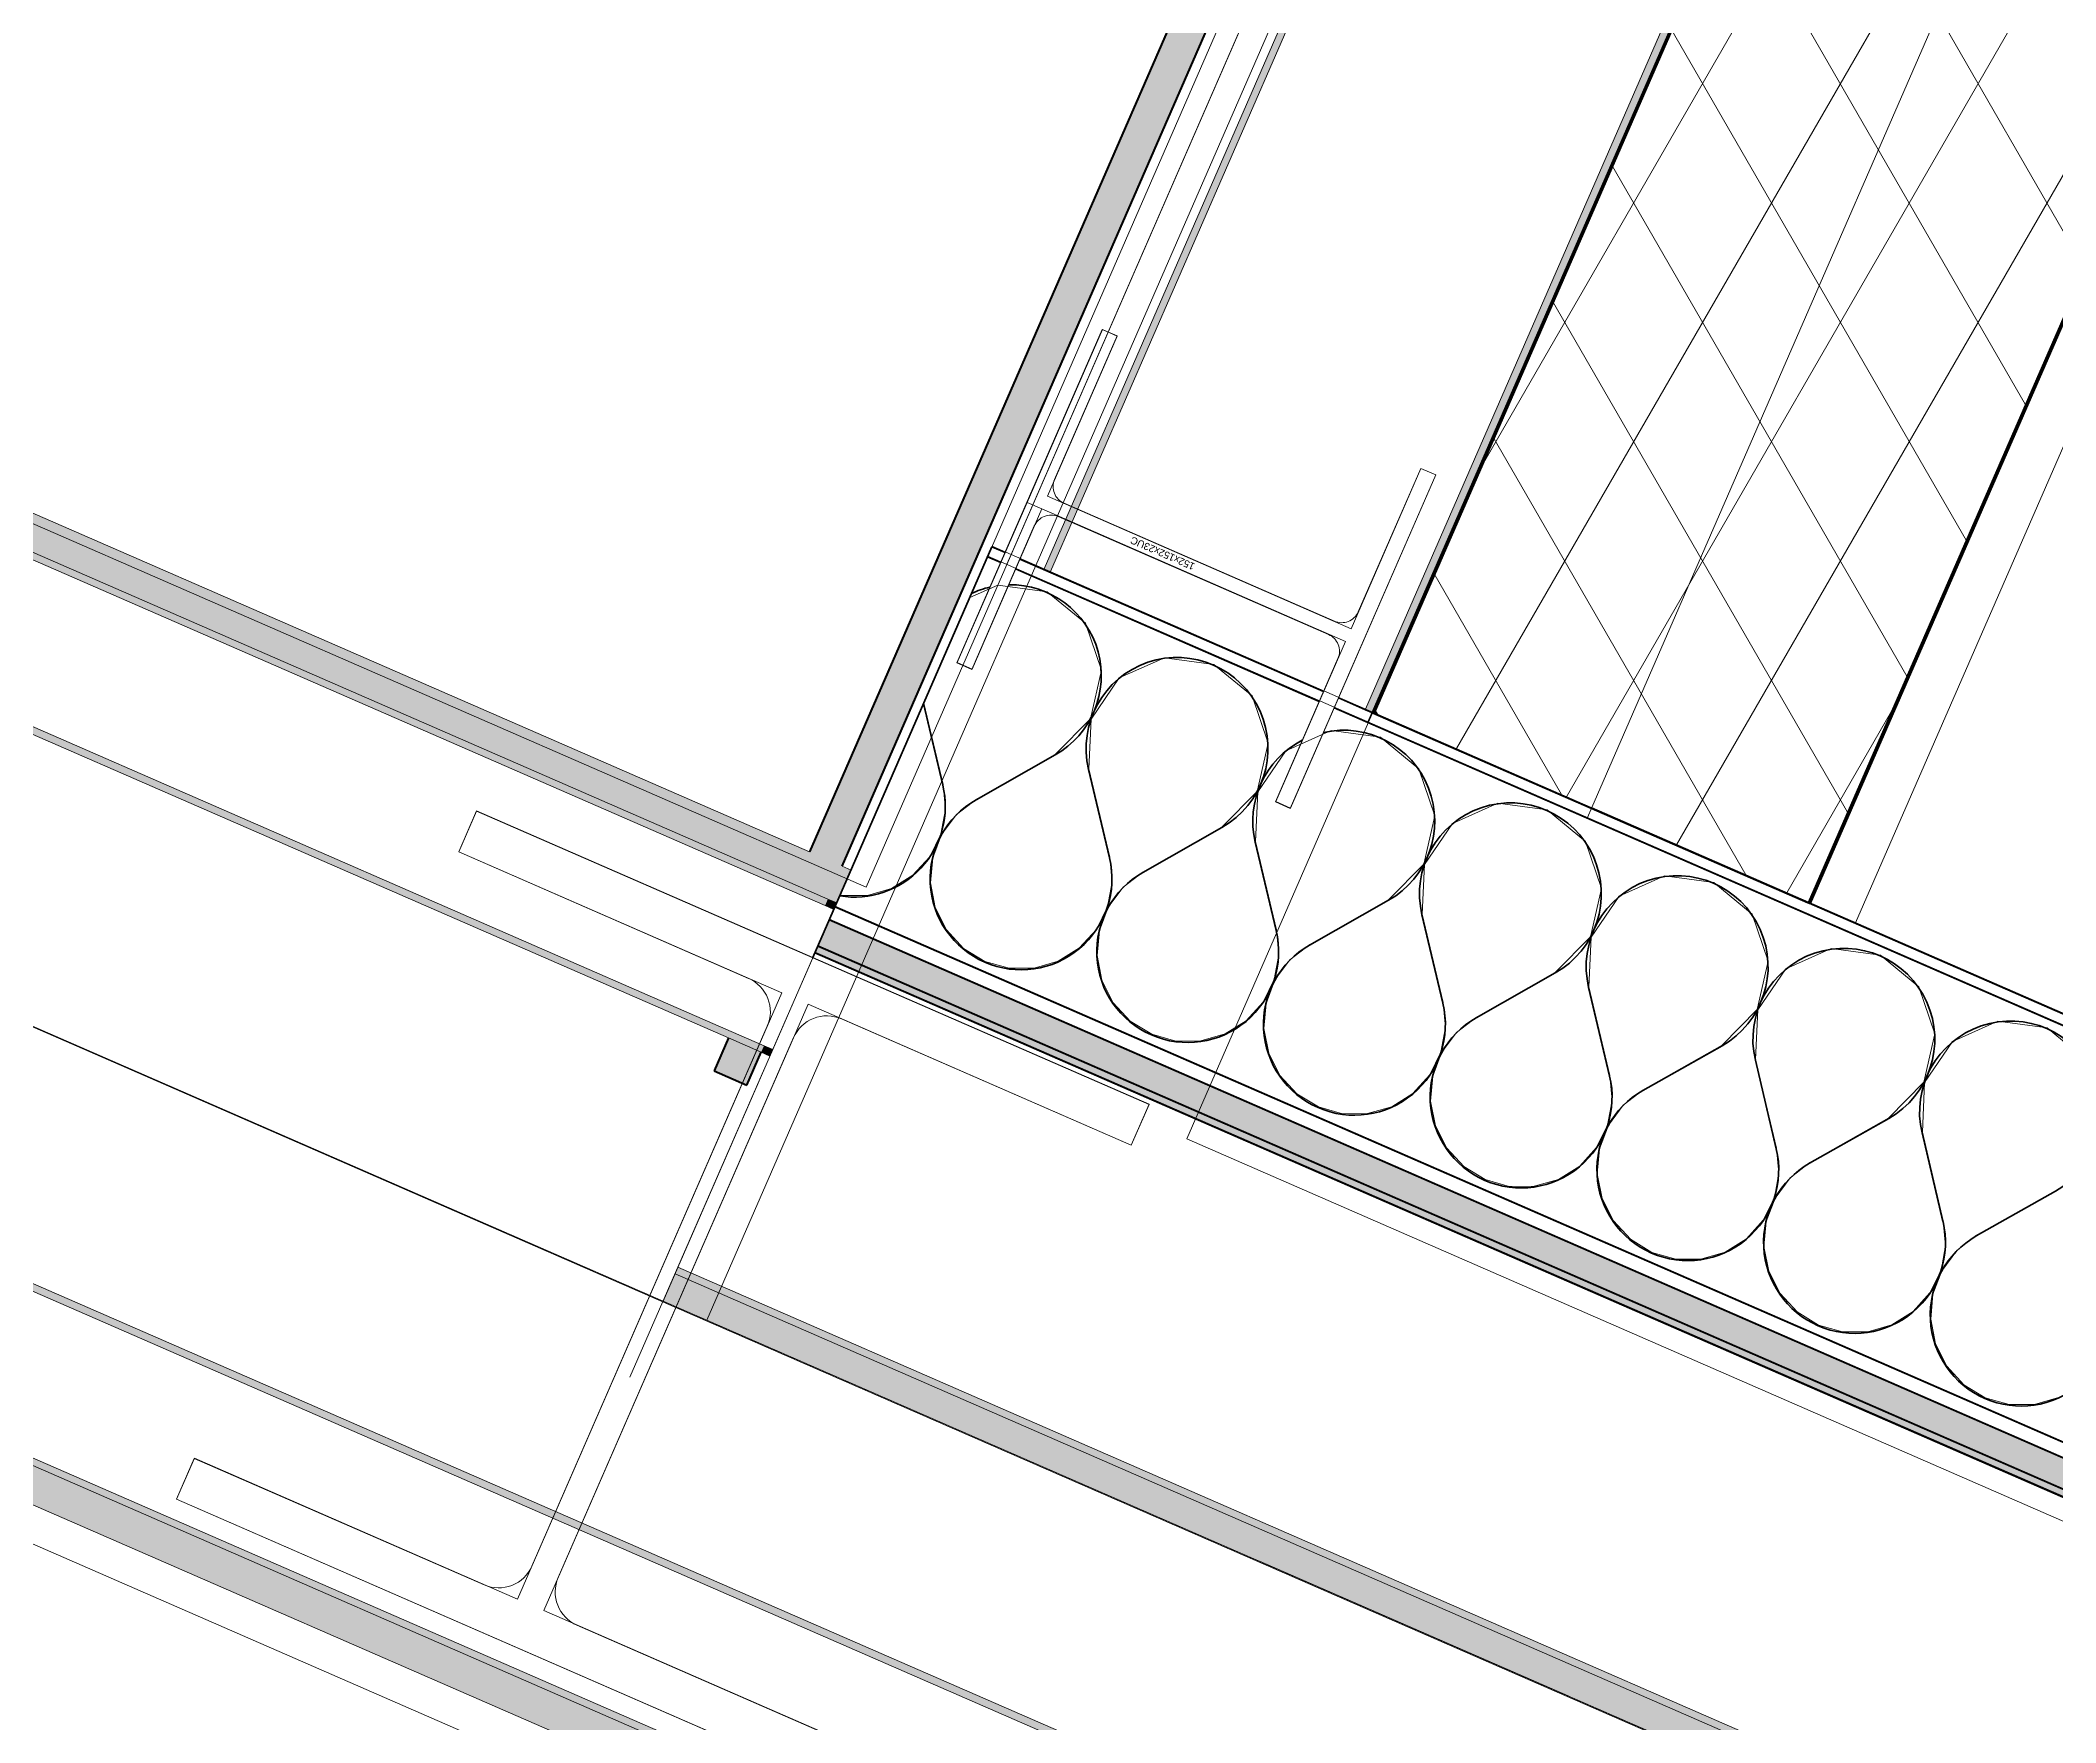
# Model space of a CAD drawing. Header units: millimetres. Extents: x -50172 to 90294, y -80883 to 956680.
# Drawn here: x 1584 to 2429, y -23037 to -22332 of the extents above; entities that cross this region are included whole.
import ezdxf
from ezdxf.enums import TextEntityAlignment as Align

# ---------------------------------------------------------------- set-up
doc = ezdxf.new("R2010")
doc.units = ezdxf.units.MM
doc.header["$MEASUREMENT"] = 0
for name, pattern in [('CENTER', [15658.185617, 9786.366011, -1957.273202, 1957.273202, -1957.273202]), ('Dot & Dashed', [670.277762, 352.777767, -176.388884, 0, -141.111112]), ('Double Dashed', [1093.611073, 529.166651, -211.666656, 141.111112, -211.666656])]:
    doc.linetypes.add(name, pattern=pattern)
for name, color, linetype, lineweight in [('0_Pen_No__1', 7, 'Continuous', 13), ('0_Pen_No__4', 7, 'Continuous', 20), ('A-25-M_Wall_Int_Pen_No__1', 7, 'Continuous', 13), ('COLUMN.IFC Import_Pen_No__2', 8, 'Continuous', 15), ('New_A-20-M_Floor_Slab_Pen_No__89', 8, 'Continuous', 20), ('New_A-20-M_Roof_Pen_No__93', 8, 'Continuous', 13), ('New_A-25-M_Curtain_Wall_Pen_No__90', 8, 'Continuous', 20), ('New_A-25-M_Wall_Ext_Pen_No__1', 7, 'Continuous', 13), ('New_A-25-M_Wall_Ext_Pen_No__87', 8, 'Continuous', 20), ('New_A-25-M_Wall_Int_Pen_No__1', 7, 'Continuous', 13), ('New_ArchiCAD Zone Stamps_Pen_No__9', 7, 'Continuous', 13)]:
    doc.layers.add(name, color=color, linetype=linetype, lineweight=lineweight)
for name, color, linetype, lineweight, true_color in [('0_Pen_No__40', 7, 'Continuous', 35, 0x2a2a2a), ('A-25-M_Wall_Int_Pen_No__107', 7, 'Continuous', 15, 0xa6a6a6), ('A-25-M_Wall_Int_Pen_No__27', 7, 'Continuous', 50, 0x2a2a2a), ('New_A-15-MG_Structural_Grid_Phase_2_Pen_No__222', 7, 'Continuous', 13, 0x65af33), ('New_A-25-M_Curtain_Wall_Pen_No__69', 7, 'Continuous', 20, 0x606060), ('New_A-25-M_Wall_Ext_Pen_No__107', 7, 'Continuous', 15, 0xa6a6a6), ('New_A-25-M_Wall_Int_Pen_No__107', 7, 'Continuous', 15, 0xa6a6a6), ('New_A-35-M_FFE-Zone_Pen_No__74', 7, 'Continuous', 20, 0x606060)]:
    doc.layers.add(name, color=color, linetype=linetype, lineweight=lineweight, true_color=true_color)
for name, color, linetype in [('A-25-M_Wall_Int', 7, 'Continuous'), ('COLUMN.IFC Import', 7, 'Continuous'), ('New_A-15-MG_Structural_Grid_Phase_2', 7, 'Continuous'), ('New_A-20-M_Floor_Slab', 7, 'Continuous'), ('New_A-20-M_Roof', 7, 'Continuous'), ('New_A-25-M_Curtain_Wall', 7, 'Continuous'), ('New_A-25-M_Wall_Ext', 7, 'Continuous'), ('New_A-25-M_Wall_Int', 7, 'Continuous'), ('New_A-35-M_FFE-Zone', 7, 'Continuous')]:
    doc.layers.add(name, color=color, linetype=linetype)
doc.styles.add('GENERATED_STYLE_2', font='')
doc.styles.add('GENERATED_STYLE_3', font='')
doc.styles.add('GENERATED_STYLE_4', font='')
doc.styles.get('GENERATED_STYLE_2').set_extended_font_data('Arial', bold=True)
doc.styles.get('GENERATED_STYLE_3').set_extended_font_data('Arial')
doc.styles.get('GENERATED_STYLE_4').set_extended_font_data('Swis721 BT')
pattern_1 = [(0, (0, 0), (0, 173.2051), [0, -100]), (0, (50, 86.6), (0, 173.2051), [0, -100])]

# ---------------------------------------------------------------- blocks, each defined once
blk = doc.blocks.new('Wall_2_1', base_point=(10092.6, -4631.3))
at = {"layer": 'New_A-25-M_Wall_Ext_Pen_No__87', "linetype": 'Continuous', "flags": 128}
for points in [[(10000.93, -4591.33), (2142.47, -22613.27)], [(2234.14, -22653.24), (10092.6, -4631.3)]]:
    blk.add_lwpolyline(points, dxfattribs=at)
blk = doc.blocks.new('Wall_4_1', base_point=(9982.59, -4632.6))
at = {"layer": 'New_A-25-M_Wall_Ext_Pen_No__87', "linetype": 'Continuous', "flags": 128}
for points in [[(4714.53, -16301.13), (1990.94, -22547.19)], [(2142.18, -22613.14), (4865.77, -16367.08)]]:
    blk.add_lwpolyline(points, dxfattribs=at)
blk = doc.blocks.new('store_INB 2103_18_1', base_point=(-1191.75, -26291.2))
at = {"layer": 'New_A-35-M_FFE-Zone_Pen_No__74', "linetype": 'Continuous'}
blk.add_line((2208.05, -23235.05), (-728.47, -21954.58), dxfattribs=at)
at = {"layer": 'New_ArchiCAD Zone Stamps_Pen_No__9'}
for tag, height, style, p in [('ROOM_NAME', 250, 'GENERATED_STYLE_2', (-1439.89, -24986.55)), ('zoneNameLine2', 250, 'GENERATED_STYLE_2', (-1628.32, -25418.68)), ('ROOM_NUMBER', 200, 'GENERATED_STYLE_3', (-1816.75, -25839.38)), ('measuredAreaCode', 200, 'GENERATED_STYLE_3', (-1973.77, -26199.5)), ('DUMMY_649', 200, 'GENERATED_STYLE_3', (-1666.37, -26333.54)), ('DUMMY_650', 200, 'GENERATED_STYLE_3', (-1177.03, -26546.92)), ('DUMMY_651', 133.33, 'GENERATED_STYLE_3', (-897.74, -26653.46))]:
    blk.add_attdef(tag, text='', height=height, rotation=336.44041, dxfattribs=dict(at, style=style)).set_placement(p, align=Align.TOP_LEFT)
blk = doc.blocks.new('Single Office_INB 2105_31_1', base_point=(711.07, -21058.46))
at = {"layer": 'New_A-35-M_FFE-Zone_Pen_No__74', "linetype": 'Continuous'}
for p, q in [((1930.18, -22686.52), (2836.08, -20609.01)), ((-1826.85, -21048.27), (1930.18, -22686.52))]:
    blk.add_line(p, q, dxfattribs=at)
at = {"layer": 'New_ArchiCAD Zone Stamps_Pen_No__9'}
for tag, height, style, p in [('ROOM_NAME', 250, 'GENERATED_STYLE_2', (-225.74, -19453.51)), ('zoneNameLine2', 250, 'GENERATED_STYLE_2', (-414.17, -19885.64)), ('ROOM_NUMBER', 200, 'GENERATED_STYLE_3', (-602.6, -20306.35)), ('measuredAreaCode', 200, 'GENERATED_STYLE_3', (-759.63, -20666.46)), ('DUMMY_649', 200, 'GENERATED_STYLE_3', (-452.22, -20800.5)), ('DUMMY_650', 200, 'GENERATED_STYLE_3', (-102.71, -20952.9)), ('DUMMY_651', 133.33, 'GENERATED_STYLE_3', (176.58, -21059.45))]:
    blk.add_attdef(tag, text='', height=height, rotation=336.44041, dxfattribs=dict(at, style=style)).set_placement(p, align=Align.TOP_LEFT)
blk = doc.blocks.new('Slab_4_1', base_point=(-34879.65, -33019.01))
at = {"layer": 'New_A-20-M_Floor_Slab_Pen_No__89', "linetype": 'Continuous', "flags": 128}
blk.add_lwpolyline([(10933.09, -26822.78), (1863.41, -22867.95), (9871.66, -4502.51), (4224.74, -2040.17), (4132.95, -2000.14), (2145.42, -6558.18), (-3141.98, -4252.62), (-10743.58, -11326.43), (-11126.43, -10915.01), (-34879.65, -33019.01)], dxfattribs=at)
blk = doc.blocks.new('Slab_14_1', base_point=(10933.09, -26822.78))
at = {"layer": 'New_A-20-M_Floor_Slab_Pen_No__89', "linetype": 'Continuous', "flags": 128}
blk.add_lwpolyline([(10933.09, -26822.78), (1863.41, -22867.95), (9871.66, -4502.51), (18941.33, -8457.33)], close=True, dxfattribs=at)
blk = doc.blocks.new('*X429')
at = {"layer": 'New_A-25-M_Wall_Ext_Pen_No__107', "linetype": 'Continuous'}
for p, q in [((1985.31, -22560.01), (1973.6, -22565.22)), ((2005.94, -22562.8), (1985.31, -22560.01)), ((2022.02, -22576.02), (2005.94, -22562.8)), ((2028.76, -22595.72), (2022.02, -22576.02)), ((2024.12, -22616.02), (2028.76, -22595.72)), ((2055.15, -22590.46), (2036.13, -22598.93)), ((2075.78, -22593.25), (2055.15, -22590.46)), ((2091.86, -22606.47), (2075.78, -22593.25)), ((2036.13, -22598.93), (2024.41, -22616.14)), ((1954.33, -22609.41), (1962.41, -22643.56)), ((2098.6, -22626.17), (2091.86, -22606.47)), ((2009.51, -22630.85), (2024.12, -22616.02)), ((2024.41, -22616.14), (2023.48, -22636.94)), ((2124.99, -22620.91), (2105.97, -22629.39)), ((2145.62, -22623.7), (2124.99, -22620.91)), ((2093.96, -22646.47), (2098.6, -22626.17)), ((2105.97, -22629.39), (2094.25, -22646.59)), ((2161.7, -22636.92), (2145.62, -22623.7)), ((2009.51, -22630.85), (1976.38, -22649.65)), ((2023.48, -22636.94), (2032.25, -22674.01)), ((2168.44, -22656.63), (2161.7, -22636.92)), ((1963.4, -22654.02), (1962.41, -22643.56)), ((2079.35, -22661.3), (2093.96, -22646.47)), ((1961.49, -22664.36), (1963.4, -22654.02)), ((1976.38, -22649.65), (1968.04, -22656.05)), ((2094.25, -22646.59), (2093.32, -22667.39)), ((2194.83, -22651.37), (2175.81, -22659.84)), ((2215.46, -22654.16), (2194.83, -22651.37)), ((2231.54, -22667.38), (2215.46, -22654.16)), ((1968.04, -22656.05), (1961.77, -22664.48)), ((2079.35, -22661.3), (2046.22, -22680.1)), ((2163.8, -22676.92), (2168.44, -22656.63)), ((2175.81, -22659.84), (2164.09, -22677.05)), ((1956.82, -22673.78), (1961.49, -22664.36)), ((1961.77, -22664.48), (1958.04, -22674.31)), ((2093.32, -22667.39), (2102.09, -22704.47)), ((2238.27, -22687.08), (2231.54, -22667.38)), ((1949.76, -22681.56), (1956.82, -22673.78)), ((1958.04, -22674.31), (1957.14, -22684.78)), ((2033.24, -22684.48), (2032.25, -22674.01)), ((2046.22, -22680.1), (2037.88, -22686.5)), ((2149.19, -22691.76), (2163.8, -22676.92)), ((2164.09, -22677.05), (2163.16, -22697.85)), ((1930.75, -22690.04), (1940.84, -22687.13)), ((1940.84, -22687.13), (1949.76, -22681.56)), ((1957.14, -22684.78), (1959.13, -22695.1)), ((2031.33, -22694.81), (2033.24, -22684.48)), ((2037.88, -22686.5), (2031.61, -22694.93)), ((2233.64, -22707.38), (2238.27, -22687.08)), ((2264.67, -22681.82), (2245.65, -22690.29)), ((2285.3, -22684.61), (2264.67, -22681.82)), ((2301.38, -22697.83), (2285.3, -22684.61)), ((1919.27, -22689.81), (1920.23, -22690.08)), ((1920.23, -22690.08), (1930.75, -22690.04)), ((1959.13, -22695.1), (1963.87, -22704.48)), ((2026.66, -22704.23), (2031.33, -22694.81)), ((2031.61, -22694.93), (2027.88, -22704.76)), ((2149.19, -22691.76), (2116.06, -22710.56)), ((2245.65, -22690.29), (2233.93, -22707.5)), ((1963.87, -22704.48), (1970.99, -22712.21)), ((2019.6, -22712.02), (2026.66, -22704.23)), ((2027.88, -22704.76), (2026.98, -22715.23)), ((2103.08, -22714.93), (2102.09, -22704.47)), ((2163.16, -22697.85), (2171.93, -22734.92)), ((2308.11, -22717.53), (2301.38, -22697.83)), ((1970.99, -22712.21), (1979.95, -22717.7)), ((2010.68, -22717.58), (2019.6, -22712.02)), ((2116.06, -22710.56), (2107.72, -22716.95)), ((2219.03, -22722.21), (2233.64, -22707.38)), ((2233.93, -22707.5), (2233, -22728.3)), ((2334.51, -22712.27), (2315.49, -22720.75)), ((2355.14, -22715.06), (2334.51, -22712.27)), ((1979.95, -22717.7), (1990.07, -22720.53)), ((1990.07, -22720.53), (2000.59, -22720.49)), ((2000.59, -22720.49), (2010.68, -22717.58)), ((2026.98, -22715.23), (2028.97, -22725.55)), ((2101.16, -22725.27), (2103.08, -22714.93)), ((2107.72, -22716.95), (2101.45, -22725.39)), ((2219.03, -22722.21), (2185.9, -22741.01)), ((2303.48, -22737.83), (2308.11, -22717.53)), ((2315.49, -22720.75), (2303.76, -22737.95)), ((2371.22, -22728.28), (2355.14, -22715.06)), ((2028.97, -22725.55), (2033.71, -22734.94)), ((2096.5, -22734.68), (2101.16, -22725.27)), ((2101.45, -22725.39), (2097.72, -22735.21)), ((2233, -22728.3), (2241.77, -22765.37)), ((2377.95, -22747.99), (2371.22, -22728.28)), ((2033.71, -22734.94), (2040.83, -22742.67)), ((2089.44, -22742.47), (2096.5, -22734.68)), ((2097.72, -22735.21), (2096.82, -22745.69)), ((2172.92, -22745.38), (2171.93, -22734.92)), ((2288.87, -22752.66), (2303.48, -22737.83)), ((2303.76, -22737.95), (2302.84, -22758.75)), ((2040.83, -22742.67), (2049.79, -22748.16)), ((2080.52, -22748.03), (2089.44, -22742.47)), ((2096.82, -22745.69), (2098.81, -22756.01)), ((2171, -22755.72), (2172.92, -22745.38)), ((2177.56, -22747.41), (2171.29, -22755.84)), ((2185.9, -22741.01), (2177.56, -22747.41)), ((2404.34, -22742.73), (2385.33, -22751.2)), ((2424.98, -22745.52), (2404.34, -22742.73)), ((2441.06, -22758.74), (2424.98, -22745.52)), ((2049.79, -22748.16), (2059.91, -22750.99)), ((2059.91, -22750.99), (2070.42, -22750.95)), ((2070.42, -22750.95), (2080.52, -22748.03)), ((2098.81, -22756.01), (2103.55, -22765.39)), ((2166.34, -22765.14), (2171, -22755.72)), ((2171.29, -22755.84), (2167.56, -22765.67)), ((2288.87, -22752.66), (2255.74, -22771.46)), ((2373.32, -22768.28), (2377.95, -22747.99)), ((2385.33, -22751.2), (2373.6, -22768.41)), ((2302.84, -22758.75), (2311.61, -22795.83)), ((2103.55, -22765.39), (2110.67, -22773.12)), ((2110.67, -22773.12), (2119.63, -22778.61)), ((2150.36, -22778.49), (2159.28, -22772.93)), ((2159.28, -22772.93), (2166.34, -22765.14)), ((2167.56, -22765.67), (2166.66, -22776.14)), ((2242.76, -22775.84), (2241.77, -22765.37)), ((2255.74, -22771.46), (2247.4, -22777.86)), ((2358.71, -22783.12), (2373.32, -22768.28)), ((2373.6, -22768.41), (2372.68, -22789.21)), ((2119.63, -22778.61), (2129.75, -22781.44)), ((2129.75, -22781.44), (2140.26, -22781.4)), ((2140.26, -22781.4), (2150.36, -22778.49)), ((2166.66, -22776.14), (2168.65, -22786.46)), ((2240.84, -22786.17), (2242.76, -22775.84)), ((2247.4, -22777.86), (2241.13, -22786.3)), ((2168.65, -22786.46), (2173.39, -22795.84)), ((2236.18, -22795.59), (2240.84, -22786.17)), ((2241.13, -22786.3), (2237.4, -22796.12)), ((2358.71, -22783.12), (2325.58, -22801.92)), ((2372.68, -22789.21), (2381.45, -22826.28)), ((2173.39, -22795.84), (2180.51, -22803.57)), ((2229.12, -22803.38), (2236.18, -22795.59)), ((2237.4, -22796.12), (2236.49, -22806.59)), ((2312.6, -22806.29), (2311.61, -22795.83)), ((2180.51, -22803.57), (2189.47, -22809.06)), ((2220.2, -22808.94), (2229.12, -22803.38)), ((2236.49, -22806.59), (2238.49, -22816.91)), ((2310.68, -22816.63), (2312.6, -22806.29)), ((2325.58, -22801.92), (2317.24, -22808.32)), ((2189.47, -22809.06), (2199.59, -22811.89)), ((2199.59, -22811.89), (2210.1, -22811.85)), ((2210.1, -22811.85), (2220.2, -22808.94)), ((2317.24, -22808.32), (2310.97, -22816.75)), ((2428.55, -22813.57), (2395.42, -22832.37)), ((2238.49, -22816.91), (2243.23, -22826.3)), ((2306.02, -22826.05), (2310.68, -22816.63)), ((2310.97, -22816.75), (2307.24, -22826.58)), ((2243.23, -22826.3), (2250.35, -22834.03)), ((2298.96, -22833.83), (2306.02, -22826.05)), ((2307.24, -22826.58), (2306.33, -22837.05)), ((2382.43, -22836.74), (2381.45, -22826.28)), ((2250.35, -22834.03), (2259.31, -22839.52)), ((2259.31, -22839.52), (2269.43, -22842.35)), ((2279.94, -22842.31), (2290.04, -22839.39)), ((2290.04, -22839.39), (2298.96, -22833.83)), ((2306.33, -22837.05), (2308.33, -22847.37)), ((2380.52, -22847.08), (2382.43, -22836.74)), ((2387.08, -22838.77), (2380.81, -22847.2)), ((2395.42, -22832.37), (2387.08, -22838.77)), ((2269.43, -22842.35), (2279.94, -22842.31)), ((2308.33, -22847.37), (2313.07, -22856.75)), ((2375.86, -22856.5), (2380.52, -22847.08)), ((2380.81, -22847.2), (2377.08, -22857.03)), ((2313.07, -22856.75), (2320.19, -22864.48)), ((2368.8, -22864.29), (2375.86, -22856.5)), ((2377.08, -22857.03), (2376.17, -22867.5)), ((2320.19, -22864.48), (2329.15, -22869.97)), ((2359.88, -22869.85), (2368.8, -22864.29)), ((2329.15, -22869.97), (2339.27, -22872.8)), ((2339.27, -22872.8), (2349.78, -22872.76)), ((2349.78, -22872.76), (2359.88, -22869.85)), ((2376.17, -22867.5), (2378.17, -22877.82)), ((2378.17, -22877.82), (2382.91, -22887.2)), ((2382.91, -22887.2), (2390.03, -22894.93)), ((2390.03, -22894.93), (2398.99, -22900.42)), ((2398.99, -22900.42), (2409.11, -22903.26)), ((2409.11, -22903.26), (2419.62, -22903.21)), ((2419.62, -22903.21), (2429.72, -22900.3))]:
    blk.add_line(p, q, dxfattribs=at)
blk = doc.blocks.new('Wall_104_1', base_point=(11177.48, -26929.35))
at = {"layer": 'New_A-25-M_Wall_Ext_Pen_No__107', "linetype": 'Continuous'}
h = blk.add_hatch(dxfattribs=at)
h.set_pattern_fill('Plaster_0001', color=256, style=0, pattern_type=2)
h.set_pattern_definition(pattern_1)
h.paths.add_polyline_path([(1990.94, -22547.19), (1982.98, -22543.72), (1981.18, -22547.84), (1989.14, -22551.31)])
h = blk.add_hatch(dxfattribs=at)
h.set_pattern_fill('Plaster_0001', color=256, style=0, pattern_type=2)
h.set_pattern_definition(pattern_1)
h.paths.add_polyline_path([(2140.38, -22617.26), (2140.68, -22617.39), (2142.47, -22613.27), (2142.18, -22613.14)])
h = blk.add_hatch(dxfattribs=at)
h.set_pattern_fill('Plaster_0001', color=256, style=0, pattern_type=2)
h.set_pattern_definition(pattern_1)
h.paths.add_polyline_path([(2232.34, -22657.36), (3345.45, -23142.73), (3347.25, -23138.61), (2234.14, -22653.24)])
for points in [[(3279.1, -23294.9), (1914.83, -22700.01), (1910.03, -22711.01), (3274.31, -23305.9)], [(1845.08, -22859.96), (3209.36, -23454.85), (3214.35, -23443.39), (1850.08, -22848.5)]]:
    blk.add_hatch(color=256, dxfattribs=at).paths.add_polyline_path(points)
at = {"layer": 'New_A-25-M_Wall_Ext_Pen_No__107', "linetype": 'Continuous', "lineweight": 0, "true_color": 0x535353}
for points in [[(3274.31, -23305.9), (1910.03, -22711.01), (1908.83, -22713.76), (3273.11, -23308.65)], [(3215.55, -23440.64), (1851.27, -22845.75), (1850.08, -22848.5), (3214.35, -23443.39)]]:
    blk.add_hatch(color=251, dxfattribs=at).paths.add_polyline_path(points)
at = {"layer": 'New_A-25-M_Wall_Ext_Pen_No__1', "linetype": 'Continuous'}
for p, q in [((3345.45, -23142.73), (1981.18, -22547.84)), ((3281.5, -23289.4), (1917.23, -22694.51)), ((3279.1, -23294.9), (1914.83, -22700.01)), ((3273.11, -23308.65), (1908.83, -22713.76)), ((3274.31, -23305.9), (1910.03, -22711.01)), ((1850.08, -22848.5), (3214.35, -23443.39)), ((3215.55, -23440.64), (1851.27, -22845.75))]:
    blk.add_line(p, q, dxfattribs=at)
at = {"layer": 'New_A-25-M_Wall_Ext_Pen_No__1', "linetype": 'Continuous', "flags": 128}
for points in [[(1982.98, -22543.72), (1845.08, -22859.96)], [(1990.94, -22547.19), (1982.98, -22543.72)], [(2142.47, -22613.27), (2142.18, -22613.14)], [(3347.25, -23138.61), (2234.14, -22653.24)], [(1845.08, -22859.96), (3209.36, -23454.85)]]:
    blk.add_lwpolyline(points, dxfattribs=at)
at = {"layer": 'New_A-25-M_Wall_Ext_Pen_No__87', "linetype": 'Continuous'}
for p, q in [((1990.94, -22547.19), (1989.14, -22551.31)), ((2140.38, -22617.26), (2142.18, -22613.14)), ((2142.47, -22613.27), (2140.68, -22617.39)), ((2232.34, -22657.36), (2234.14, -22653.24))]:
    blk.add_line(p, q, dxfattribs=at)
at = {"layer": 'New_A-25-M_Wall_Ext', "color": 250, "lineweight": 50, "true_color": 0x2a2a2a}
blk.add_blockref('*X429', (0, 0), dxfattribs=at)
blk = doc.blocks.new('Wall_120_1', base_point=(1889.85, -22757.3))
at = {"layer": 'New_A-25-M_Wall_Int_Pen_No__107', "linetype": 'Continuous'}
for points in [[(1906.4, -22671.79), (-570.75, -21591.62), (-576.75, -21605.37), (1900.4, -22685.53)], [(1923.82, -22679.38), (1920.15, -22677.78), (1914.15, -22691.53), (1917.83, -22693.13)]]:
    blk.add_hatch(color=256, dxfattribs=at).paths.add_polyline_path(points)
at = {"layer": 'New_A-25-M_Wall_Int_Pen_No__107', "linetype": 'Continuous', "lineweight": 0, "true_color": 0x535353}
for points in [[(1900.4, -22685.53), (-576.75, -21605.37), (-577.95, -21608.12), (1899.21, -22688.28)], [(1873.62, -22746.95), (-603.53, -21666.79), (-604.73, -21669.54), (1872.43, -22749.7)], [(1917.83, -22693.13), (1914.15, -22691.53), (1912.96, -22694.28), (1916.63, -22695.88)], [(1891.05, -22754.55), (1887.37, -22752.95), (1886.17, -22755.7), (1889.85, -22757.3)]]:
    blk.add_hatch(color=251, dxfattribs=at).paths.add_polyline_path(points)
at = {"layer": 'New_A-25-M_Wall_Int_Pen_No__1', "linetype": 'Continuous'}
for p, q in [((1900.4, -22685.53), (-576.75, -21605.37)), ((1899.21, -22688.28), (-577.95, -21608.12)), ((1873.62, -22746.95), (-603.53, -21666.79)), ((1916.63, -22695.88), (1912.96, -22694.28)), ((1917.83, -22693.13), (1914.15, -22691.53)), ((1891.05, -22754.55), (1887.37, -22752.95))]:
    blk.add_line(p, q, dxfattribs=at)
at = {"layer": 'New_A-25-M_Wall_Int_Pen_No__1', "linetype": 'Continuous', "flags": 128}
for points in [[(1906.4, -22671.79), (-570.75, -21591.62)], [(-604.73, -21669.54), (1872.43, -22749.7)], [(1889.85, -22757.3), (1923.82, -22679.38)], [(1923.82, -22679.38), (1920.15, -22677.78)], [(1886.17, -22755.7), (1889.85, -22757.3)]]:
    blk.add_lwpolyline(points, dxfattribs=at)
blk = doc.blocks.new('Wall_239_1', base_point=(10165.92, -4712.54))
at = {"layer": 'New_A-25-M_Wall_Ext_Pen_No__107', "linetype": 'Continuous'}
h = blk.add_hatch(dxfattribs=at)
h.set_pattern_fill('Plaster_0001', color=256, style=0, pattern_type=2)
h.set_pattern_definition([(66.4404, (0, 0), (-158.7675, 69.2305), [0, -100]), (66.4404, (-59.4, 80.45), (-158.7675, 69.2305), [0, -100])])
h.paths.add_polyline_path([(2262.25, -21924.97), (1990.94, -22547.19), (2004.69, -22553.18), (2276, -21930.97)])
at = {"layer": 'New_A-25-M_Wall_Ext_Pen_No__107', "linetype": 'Continuous', "lineweight": 0, "true_color": 0x535353}
for points in [[(2276, -21930.97), (2004.69, -22553.18), (2007.44, -22554.38), (2278.75, -21932.17)], [(2410.75, -21989.72), (2139.43, -22611.94), (2142.18, -22613.14), (2413.5, -21990.92)]]:
    blk.add_hatch(color=251, dxfattribs=at).paths.add_polyline_path(points)
at = {"layer": 'New_A-25-M_Wall_Ext_Pen_No__107', "linetype": 'Continuous'}
for points in [[(2413.5, -21990.92), (2142.18, -22613.14), (2142.64, -22613.34), (2413.96, -21991.12)], [(2324.87, -22692.8), (2325.51, -22693.08), (2596.83, -22070.86), (2596.19, -22070.58)]]:
    blk.add_hatch(color=256, dxfattribs=at).paths.add_polyline_path(points)
h = blk.add_hatch(dxfattribs=at)
h.set_pattern_fill('Batt_Insulation_0001', color=256, style=0, pattern_type=2)
h.set_pattern_definition([(60, (0, 0), (-43.30127, 25), []), (120, (0, 0), (43.30127, 25), [])])
h.paths.add_polyline_path([(2413.96, -21991.12), (2142.64, -22613.34), (2324.87, -22692.8), (2596.19, -22070.58), (2587.66, -22066.87)])
at = {"layer": 'New_A-25-M_Wall_Ext_Pen_No__1', "linetype": 'Continuous'}
for p, q in [((2004.69, -22553.18), (2276, -21930.97)), ((2007.44, -22554.38), (2278.75, -21932.17)), ((2139.43, -22611.94), (2410.75, -21989.72)), ((2142.18, -22613.14), (2413.5, -21990.92)), ((2142.64, -22613.34), (2413.96, -21991.12)), ((2324.87, -22692.8), (2596.19, -22070.58))]:
    blk.add_line(p, q, dxfattribs=at)
at = {"layer": 'New_A-25-M_Wall_Ext_Pen_No__1', "linetype": 'Continuous', "flags": 128}
for points in [[(2262.25, -21924.97), (1990.94, -22547.19)], [(2325.51, -22693.08), (2596.83, -22070.86)], [(1990.94, -22547.19), (2325.51, -22693.08)]]:
    blk.add_lwpolyline(points, dxfattribs=at)
blk = doc.blocks.new('Wall_291_1', base_point=(-688.5, -21862.92))
at = {"layer": 'A-25-M_Wall_Int_Pen_No__107', "linetype": 'Continuous', "lineweight": 0, "true_color": 0x535353}
for points in [[(-689.7, -21865.67), (2252.32, -23148.54), (2253.52, -23145.79), (-688.5, -21862.92)], [(-716.48, -21927.08), (2225.54, -23209.95), (2226.74, -23207.2), (-715.28, -21924.33)]]:
    blk.add_hatch(color=251, dxfattribs=at).paths.add_polyline_path(points)
at = {"layer": 'A-25-M_Wall_Int_Pen_No__107', "linetype": 'Continuous'}
blk.add_hatch(color=256, dxfattribs=at).paths.add_polyline_path([(-722.47, -21940.83), (2219.55, -23223.7), (2225.54, -23209.95), (-716.48, -21927.08)])
at = {"layer": 'A-25-M_Wall_Int_Pen_No__1', "linetype": 'Continuous'}
for p, q in [((-689.7, -21865.67), (2252.32, -23148.54)), ((-716.48, -21927.08), (2225.54, -23209.95)), ((-715.28, -21924.33), (2226.74, -23207.2))]:
    blk.add_line(p, q, dxfattribs=at)
at = {"layer": 'A-25-M_Wall_Int_Pen_No__1', "linetype": 'Continuous', "flags": 128}
for points in [[(2253.52, -23145.79), (-688.5, -21862.92)], [(-722.47, -21940.83), (2219.55, -23223.7)]]:
    blk.add_lwpolyline(points, dxfattribs=at)
blk = doc.blocks.new('Wall_439_1', base_point=(2248.03, -21888.32))
at = {"layer": 'A-25-M_Wall_Int_Pen_No__107', "linetype": 'Continuous'}
for points in [[(1920.15, -22677.78), (2255.78, -21908.06), (2248.03, -21888.32), (1906.4, -22671.79)], [(1906.4, -22671.79), (1900.4, -22685.53), (1914.15, -22691.53), (1920.15, -22677.78)], [(1872.43, -22749.7), (1866.43, -22763.45), (1880.18, -22769.45), (1886.17, -22755.7)]]:
    blk.add_hatch(color=256, dxfattribs=at).paths.add_polyline_path(points)
at = {"layer": 'New_A-25-M_Wall_Int_Pen_No__107', "linetype": 'Continuous', "lineweight": 0, "true_color": 0x535353}
for points in [[(1900.4, -22685.53), (1899.21, -22688.28), (1912.96, -22694.28), (1914.15, -22691.53)], [(1873.62, -22746.95), (1872.43, -22749.7), (1886.17, -22755.7), (1887.37, -22752.95)]]:
    blk.add_hatch(color=251, dxfattribs=at).paths.add_polyline_path(points)
at = {"layer": 'A-25-M_Wall_Int_Pen_No__27', "linetype": 'Continuous', "flags": 128}
for points in [[(2248.03, -21888.32), (1906.4, -22671.79)], [(1920.15, -22677.78), (2255.78, -21908.06)], [(1872.43, -22749.7), (1866.43, -22763.45)], [(1880.18, -22769.45), (1886.17, -22755.7)], [(1866.43, -22763.45), (1880.18, -22769.45)]]:
    blk.add_lwpolyline(points, dxfattribs=at)
at = {"layer": 'New_A-25-M_Wall_Int_Pen_No__1', "linetype": 'Continuous'}
for p, q in [((1899.21, -22688.28), (1912.96, -22694.28)), ((1914.15, -22691.53), (1900.4, -22685.53)), ((1873.62, -22746.95), (1887.37, -22752.95)), ((1872.43, -22749.7), (1886.17, -22755.7))]:
    blk.add_line(p, q, dxfattribs=at)
blk = doc.blocks.new('Morph_2_1')
at = {"layer": 'New_A-20-M_Roof_Pen_No__93', "linetype": 'Continuous', "flags": 128}
for points in [[(2064.53, -22792.01), (10012.82, -4564.06)], [(10855.55, -26625.33), (2064.53, -22792.01)]]:
    blk.add_lwpolyline(points, dxfattribs=at)
blk = doc.blocks.new('Column 35')
at = {"layer": 'COLUMN.IFC Import_Pen_No__2', "linetype": 'Continuous'}
for p, q in [((-2.892, 76.2), (-76.1, 76.2)), ((-76.1, 76.2), (-76.1, 69.4)), ((-2.9, 69.4), (-2.892, 76.2)), ((-2.892, 76.2), (76.1, 76.2)), ((76.1, 76.2), (76.1, 69.4)), ((-76.1, 69.4), (-2.9, 69.4)), ((-2.9, 57.8), (-2.9, 69.4)), ((76.1, 69.4), (2.9, 69.4)), ((2.9, 69.4), (2.9, -69.4)), ((-2.9, -69.4), (-2.9, 57.8)), ((-76.1, -76.2), (-76.1, -69.4)), ((-76.1, -69.4), (-2.9, -69.4)), ((2.9, -69.4), (76.1, -69.4)), ((76.1, -69.4), (76.1, -76.2)), ((76.1, -76.2), (-76.1, -76.2))]:
    blk.add_line(p, q, dxfattribs=at)
blk = doc.blocks.new('Column 36')
at = {"layer": 'COLUMN.IFC Import_Pen_No__2', "linetype": 'Continuous'}
for p, q in [((-2.892, 76.2), (-76.1, 76.2)), ((-76.1, 76.2), (-76.1, 69.4)), ((-2.9, 69.4), (-2.892, 76.2)), ((76.1, 76.2), (-2.892, 76.2)), ((76.1, 69.4), (76.1, 76.2)), ((-76.1, 69.4), (-2.9, 69.4)), ((-2.9, 69.4), (-2.9, 57.8)), ((2.9, -69.4), (2.9, 69.4)), ((2.9, 69.4), (76.1, 69.4)), ((-2.9, 57.8), (-2.9, -69.4)), ((-2.9, -69.4), (-76.1, -69.4)), ((-76.1, -69.4), (-76.1, -76.2)), ((76.1, -69.4), (2.9, -69.4)), ((76.1, -76.2), (76.1, -69.4)), ((-76.1, -76.2), (76.1, -76.2))]:
    blk.add_line(p, q, dxfattribs=at)
blk = doc.blocks.new('Column 97')
at = {"layer": 'COLUMN.IFC Import_Pen_No__2', "linetype": 'Continuous'}
for p, q in [((-153.7, 157.25), (153.7, 157.25)), ((-153.7, 138.55), (-153.7, 157.25)), ((153.7, 157.25), (153.7, 138.55)), ((-6, 138.55), (-153.7, 138.55)), ((-6, -138.55), (-6, 138.55)), ((6, 138.55), (6, -138.55)), ((153.7, 138.55), (6, 138.55)), ((-153.7, -138.55), (-6, -138.55)), ((-153.7, -157.25), (-153.7, -138.55)), ((6, -138.55), (153.7, -138.55)), ((153.7, -138.55), (153.7, -157.25)), ((153.7, -157.25), (-153.7, -157.25))]:
    blk.add_line(p, q, dxfattribs=at)
blk = doc.blocks.new('Beam_8_1', base_point=(10000.93, -4591.33))
at = {"layer": 'New_A-25-M_Curtain_Wall_Pen_No__69', "linetype": 'Dot & Dashed'}
blk.add_line((10000.93, -4591.33), (2142.47, -22613.27), dxfattribs=at)
at = {"layer": 'New_A-25-M_Curtain_Wall_Pen_No__90', "linetype": 'Continuous'}
for p, q in [((10000.93, -4591.33), (2142.47, -22613.27)), ((10203.2, -4679.52), (2344.74, -22701.46)), ((2142.47, -22613.27), (2344.74, -22701.46))]:
    blk.add_line(p, q, dxfattribs=at)
blk = doc.blocks.new('Standard grid marker_39')
at = {"layer": 'New_A-15-MG_Structural_Grid_Phase_2_Pen_No__222', "linetype": 'Double Dashed'}
blk.add_line((1000, 0), (47486.22, 0), dxfattribs=at)
at = {"layer": 'New_A-15-MG_Structural_Grid_Phase_2_Pen_No__222', "style": 'GENERATED_STYLE_4'}
for tag, p in [('AC_MarkerText_1_0', (-500, 43.27)), ('AC_MarkerText_1_1', (48986.22, 43.27))]:
    blk.add_attdef(tag, text='', height=350, rotation=180, dxfattribs=at).set_placement(p, align=Align.MIDDLE_CENTER)
blk = doc.blocks.new('Standard grid marker_43')
at = {"layer": 'New_A-15-MG_Structural_Grid_Phase_2_Pen_No__222', "linetype": 'Double Dashed'}
blk.add_line((948.58, 0), (36650.52, 0), dxfattribs=at)
at = {"layer": 'New_A-15-MG_Structural_Grid_Phase_2_Pen_No__222', "style": 'GENERATED_STYLE_4'}
for tag, p in [('AC_MarkerText_1_0', (-500, -588.26)), ('AC_MarkerText_1_1', (38099.1, -588.26))]:
    blk.add_attdef(tag, text='', height=350, rotation=90, dxfattribs=at).set_placement(p, align=Align.MIDDLE_CENTER)

msp = doc.modelspace()

# ---------------------------------------------------------------- linework, layer by layer
at = {"layer": '0_Pen_No__1', "linetype": 'CENTER'}
msp.add_line((2522.7, -23155.76), (1167.22, -22564.71), dxfattribs=at)
at = {"layer": '0_Pen_No__4', "linetype": 'Continuous', "flags": 128}
for points in [[(2107.88, -22653.55), (2101.65, -22650.83), (2127.85, -22590.74, 0.414214), (2123.92, -22580.74), (2010.62, -22531.34, 0.414214), (2000.62, -22535.27), (1974.42, -22595.35), (1968.18, -22592.63), (2029.1, -22452.94), (2035.33, -22455.66), (2009.13, -22515.74, 0.414214), (2013.06, -22525.75), (2126.36, -22575.15, 0.414214), (2136.36, -22571.22), (2162.56, -22511.13), (2168.79, -22513.85)], [(2041.23, -22794.67), (2048.7, -22777.53), (1766.92, -22654.66), (1759.45, -22671.8), (1880.91, -22724.76, -0.414214), (1888.76, -22744.77), (1790.16, -22970.91, -0.414214), (1770.15, -22978.76), (1648.69, -22925.8), (1641.22, -22942.94), (1922.99, -23065.81), (1930.47, -23048.67), (1809.01, -22995.71, -0.414214), (1801.16, -22975.7), (1899.76, -22749.57, -0.414214), (1919.77, -22741.71)]]:
    msp.add_lwpolyline(points, format="xyb", close=True, dxfattribs=at)
at = {"layer": '0_Pen_No__40', "linetype": 'Continuous'}
for p, q in [((2142.35, -22613.54), (2413.36, -21992.04)), ((2142.99, -22613.82), (2414, -21992.32)), ((2325.04, -22693.2), (2596.04, -22071.7)), ((2325.68, -22693.48), (2596.69, -22071.98)), ((1982.86, -22543.99), (1907.83, -22716.05)), ((1988.35, -22546.39), (1982.86, -22543.99)), ((1986.55, -22550.51), (1981.06, -22548.12)), ((2120.01, -22608.71), (1992.78, -22553.23)), ((2121.81, -22604.58), (1994.58, -22549.11)), ((2007.32, -22554.66), (2004.57, -22553.46)), ((2121.81, -22604.58), (2007.32, -22554.66)), ((1954.21, -22609.68), (1962.29, -22643.83)), ((2658.8, -22843.65), (2126.25, -22611.43)), ((2660.6, -22839.52), (2128.04, -22607.3)), ((2139.31, -22612.22), (2128.04, -22607.3)), ((2142.06, -22613.41), (2139.31, -22612.22)), ((2144.2, -22614.35), (2143.06, -22612.37)), ((2142.52, -22613.61), (2142.06, -22613.41)), ((2324.75, -22693.08), (2142.52, -22613.61)), ((2009.39, -22631.12), (1976.26, -22649.92)), ((2023.36, -22637.21), (2032.13, -22674.29)), ((2079.23, -22661.58), (2046.1, -22680.38)), ((2093.2, -22667.67), (2101.97, -22704.74)), ((2594.85, -22990.31), (1917.11, -22694.78)), ((2149.07, -22692.03), (2115.94, -22710.83)), ((2325.39, -22693.35), (2324.75, -22693.08)), ((2592.45, -22995.81), (1914.71, -22700.28)), ((2163.04, -22698.12), (2171.81, -22735.19)), ((2586.45, -23009.56), (1908.71, -22714.03)), ((2587.65, -23006.81), (1909.91, -22711.28)), ((2218.91, -22722.48), (2185.78, -22741.28)), ((2232.88, -22728.58), (2241.65, -22765.65)), ((2288.75, -22752.94), (2255.62, -22771.74)), ((2302.72, -22759.03), (2311.49, -22796.1)), ((2358.59, -22783.39), (2325.46, -22802.19)), ((2372.56, -22789.48), (2381.33, -22826.55)), ((2428.43, -22813.85), (2395.3, -22832.65))]:
    msp.add_line(p, q, dxfattribs=at)
for centre, start, end in [((1990.59, -22597.99), 102.98581, 115.2657), ((1990.59, -22597.99), 299.57051, 91.0832), ((2060.43, -22628.44), 299.57051, 193.31031), ((2130.27, -22658.9), 299.57051, 102.95016), ((2130.27, -22658.9), 117.10602, 193.31031), ((1925.22, -22652.6), 260.75787, 13.31031), ((1995.06, -22683.06), 119.57051, 246.44041), ((2200.11, -22689.35), 299.57051, 193.31031), ((1995.06, -22683.06), 246.44041, 13.31031), ((2064.9, -22713.51), 119.57051, 246.44041), ((2269.95, -22719.81), 299.57051, 193.31031), ((2064.9, -22713.51), 246.44041, 13.31031), ((2134.74, -22743.96), 119.57051, 246.44041), ((2339.79, -22750.26), 299.57051, 193.31031), ((2134.74, -22743.96), 246.44041, 13.31031), ((2204.58, -22774.42), 119.57051, 246.44041), ((2409.63, -22780.71), 299.57051, 193.31031), ((2204.58, -22774.42), 246.44041, 13.31031), ((2274.42, -22804.87), 119.57051, 246.44041), ((2274.42, -22804.87), 246.44041, 13.31031), ((2344.26, -22835.33), 119.57051, 246.44041), ((2344.26, -22835.33), 246.44041, 13.31031), ((2414.1, -22865.78), 119.57051, 246.44041), ((2414.1, -22865.78), 246.44041, 13.31031)]:
    msp.add_arc(centre, 38.1, start, end, dxfattribs=at)

# ---------------------------------------------------------------- block references
at = {"layer": 'A-25-M_Wall_Int', "color": 250, "lineweight": 50, "true_color": 0x2a2a2a}
for name, p in [('Wall_291_1', (-688.5, -21862.92)), ('Wall_439_1', (2248.03, -21888.32))]:
    msp.add_blockref(name, p, dxfattribs=at)
at = {"layer": 'COLUMN.IFC Import', "linetype": 'Continuous', "zscale": 1000}
for name, p, rotation in [('Column 35', (2068.58, -22553.2), 66.44041158398767), ('Column 36', (2068.58, -22553.2), 66.44041158398767), ('Column 97', (1844.99, -22860.16), 336.4404115839877)]:
    msp.add_blockref(name, p, dxfattribs=dict(at, rotation=rotation))
at = {"layer": 'New_A-15-MG_Structural_Grid_Phase_2', "color": 8, "linetype": 'Continuous', "lineweight": 15, "zscale": 1000}
for name, p, rotation in [('Standard grid marker_43', (12179.47, 840.07), 246.440411583993), ('Standard grid marker_39', (26876.42, -33774.86), 156.4404115839929)]:
    msp.add_blockref(name, p, dxfattribs=dict(at, rotation=rotation))
at = {"layer": 'New_A-20-M_Floor_Slab', "color": 8, "linetype": 'Continuous', "lineweight": 20}
for name, p in [('Slab_4_1', (-34879.65, -33019.01)), ('Slab_14_1', (10933.09, -26822.78))]:
    msp.add_blockref(name, p, dxfattribs=at)
at = {"layer": 'New_A-20-M_Roof', "linetype": 'Continuous', "lineweight": 0}
msp.add_blockref('Morph_2_1', (0, 0), dxfattribs=at)
at = {"layer": 'New_A-25-M_Curtain_Wall', "color": 8, "lineweight": 20}
msp.add_blockref('Beam_8_1', (10000.93, -4591.33), dxfattribs=at)
at = {"layer": 'New_A-25-M_Wall_Ext', "color": 250, "lineweight": 50, "true_color": 0x2a2a2a}
for name, p in [('Wall_4_1', (9982.59, -4632.6)), ('Wall_239_1', (10165.92, -4712.54)), ('Wall_2_1', (10092.6, -4631.3)), ('Wall_104_1', (11177.48, -26929.35))]:
    msp.add_blockref(name, p, dxfattribs=at)
at = {"layer": 'New_A-25-M_Wall_Int', "color": 250, "lineweight": 50, "true_color": 0x2a2a2a}
msp.add_blockref('Wall_120_1', (1889.85, -22757.3), dxfattribs=at)
at = {"layer": 'New_A-35-M_FFE-Zone', "linetype": 'Continuous'}
for name, p in [('Single Office_INB 2105_31_1', (711.07, -21058.46)), ('store_INB 2103_18_1', (-1191.75, -26291.2))]:
    msp.add_blockref(name, p, dxfattribs=at)

# ---------------------------------------------------------------- texts
at = {"layer": '0_Pen_No__4', "linetype": 'Continuous', "insert": (2068.22, -22551.09), "char_height": 3, "attachment_point": 7, "rotation": 156.44041, "style": 'GENERATED_STYLE_3'}
msp.add_mtext('\\A1;{\\fArial|b0|i0|c0|p34;152x152x23UC}', dxfattribs=at)

doc.saveas('drawing.dxf')
